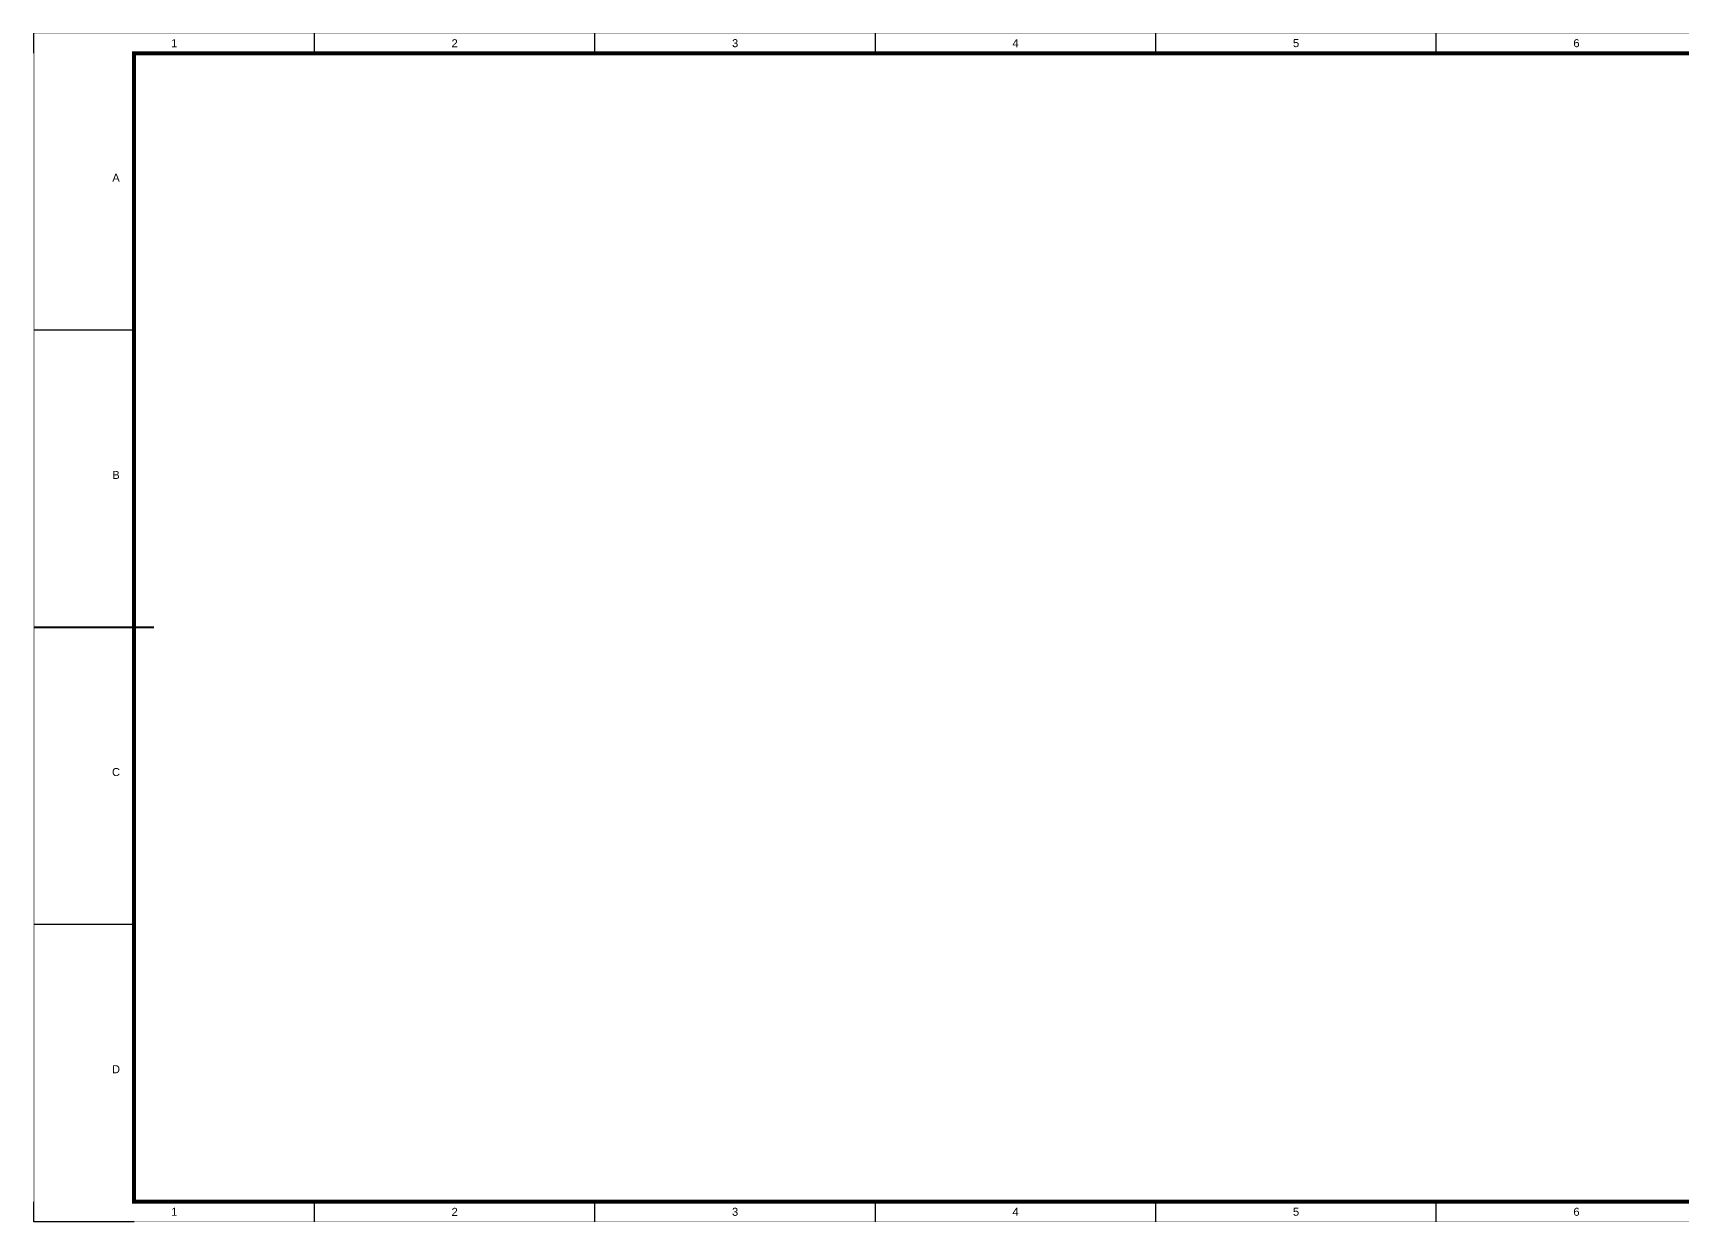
# Model space of a CAD drawing. Header units: millimetres. Extents: x 115 to 1679, y 92 to 391.
# Drawn here: x 115.1 to 527.2, y 93.6 to 390.7 of the extents above; entities that cross this region are included whole.
import ezdxf
from ezdxf.enums import TextEntityAlignment as Align

# ---------------------------------------------------------------- set-up
doc = ezdxf.new("R2010")
doc.units = ezdxf.units.MM
doc.styles.get("Standard").update_dxf_attribs({"font": 'arial.ttf'})
doc.styles.add('TK', font='GEDITXT.SHX', dxfattribs={"width": 0.85, "height": 3.5, "bigfont": 'DXT.SHX'})

# ---------------------------------------------------------------- blocks, each defined once
blk = doc.blocks.new('*U41')
at = {"color": 1}
for p, q in [((0, 292), (0, 297)), ((70.08, 292), (70.08, 297)), ((140.17, 292), (140.17, 297)), ((210.25, 292), (210.25, 297)), ((280.33, 292), (280.33, 297)), ((350.42, 292), (350.42, 297)), ((25, 222.75), (0, 222.75)), ((25, 148.5), (0, 148.5)), ((25, 74.25), (0, 74.25)), ((0, 0), (0, 5)), ((70.08, 0), (70.08, 5)), ((140.17, 0), (140.17, 5)), ((210.25, 0), (210.25, 5)), ((280.33, 0), (280.33, 5)), ((350.42, 0), (350.42, 5)), ((25, 0), (0, 0))]:
    blk.add_line(p, q, dxfattribs=at)
for points, const_width in [([(0, 0), (841, 0), (841, 297), (0, 297)], 0.1), ([(25, 5), (836, 5), (836, 292), (25, 292)], 1)]:
    blk.add_lwpolyline(points, close=True, dxfattribs=dict(at, const_width=const_width))
at = {"color": 1, "const_width": 0.5}
blk.add_lwpolyline([(30, 148.5), (0, 148.5)], dxfattribs=at)
at = {"color": 1}
for s, p in [('1', (35.04, 294.5)), ('2', (105.12, 294.5)), ('3', (175.21, 294.5)), ('4', (245.29, 294.5)), ('5', (315.38, 294.5)), ('6', (385.46, 294.5)), ('1', (35.04, 2.5)), ('2', (105.12, 2.5)), ('3', (175.21, 2.5)), ('4', (245.29, 2.5)), ('5', (315.38, 2.5)), ('6', (385.46, 2.5))]:
    blk.add_text(s, height=2, dxfattribs=at).set_placement(p, align=Align.MIDDLE)
for s, p in [('A', (20.5, 259.88)), ('B', (20.5, 185.62)), ('C', (20.5, 111.38)), ('D', (20.5, 37.12))]:
    blk.add_text(s, height=2, dxfattribs=at).set_placement(p, align=Align.CENTER)
at = {"color": 1, "style": 'TK', "width": 0.85}
for tag, height, p in [('PROJECTNAME', 4.75, (781, 39)), ('PHASE', 4, (823, 39)), ('DRAWINGNAME', 4.75, (791, 26))]:
    blk.add_attdef(tag, text='', height=height, dxfattribs=at).set_placement(p, align=Align.MIDDLE_CENTER)
for tag, p, height in [('APPROVE', (668, 27.75), 3.5), ('APPROVENUM', (682.35, 27.74), 3.5), ('DESIGN', (713, 27.75), 3.5), ('DESIGNNUM', (727.67, 27.74), 3.5), ('REVIEW1', (668, 20.75), 3.5), ('REVIEW1NUM', (681.97, 20.78), 3.5), ('DRAW', (713, 20.75), 3.5), ('DRAWNUM', (727.55, 20.74), 3.5), ('DRAWINGNUMBER', (763, 13.5), 4), ('CHECK', (668, 6.75), 3.5), ('CHECKNUM', (682.07, 6.55), 3.5), ('DATE', (713, 6.75), 3.5), ('VERSION', (829, 6.75), 3.5)]:
    blk.add_attdef(tag, p, '', height=height, dxfattribs=at)

msp = doc.modelspace()

# ---------------------------------------------------------------- block references
msp.add_blockref('*U41', (115.33, 93.67))

doc.saveas('drawing.dxf')
